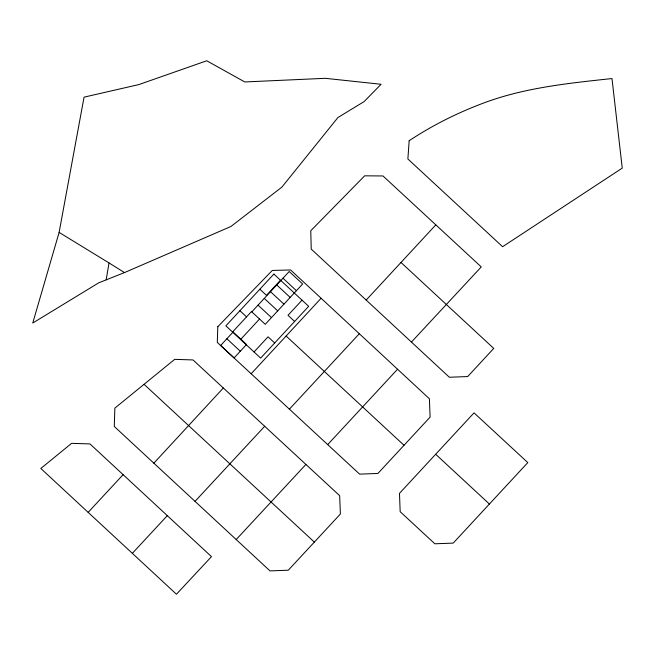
<?xml version="1.0" encoding="UTF-8"?>
<svg xmlns="http://www.w3.org/2000/svg" width="655" height="655" viewBox="0 0 655 655"><rect width="100%" height="100%" fill="white"/><g stroke="black" fill="none" stroke-linecap="round" stroke-linejoin="round"><path stroke-width="0.98" d="M106.167 279.881L109.025 262.933L59.122 232.402L84.053 97.153L138.852 84.585L206.743 60.768L244.773 81.957L325.24 78.313L381.079 84.274L364.139 101.574L337.955 117.507L281.912 187.093L230.961 226.474L124.507 272.578L98.749 282.813L32.75 323.03L59.122 232.402M153.851 463.175L114.281 426.462L114.862 408.122L174.689 359.349L193.02 359.939L339.658 495.679L340.387 514.019L288.306 570.202L270.007 570.898L153.851 463.175L223.322 387.989M232.509 332.011L251.479 311.551L265.25 324.315L302.651 283.967L289.199 271.506L251.807 311.854M280.512 280.225L266.487 295.356L259.847 289.207M233.106 332.028L220.637 345.48L234.089 357.941L246.55 344.489L232.779 331.725M240.844 339.2L259.544 319.026M88.163 512.366L123.115 474.662L89.964 443.918L71.624 443.337L40.815 468.464L176.449 594.232L211.475 556.635L123.115 474.662M254.034 351.956L268.059 336.826L274.691 342.974M302.029 300.17L288.003 315.301L294.635 321.458M251.16 373.759L321.097 298.287M366.178 300.072L435.821 224.853M132.359 553.328L167.279 515.665M195.043 501.353L264.685 426.282M289.412 409.154L359.317 333.714M411.43 342.074L481.261 266.921L383.011 175.966L364.671 175.818L310.757 230.756L311.231 249.096L449.355 377.247L467.695 376.551L493.739 348.411L401.016 262.483M236.193 539.54L305.918 464.428M327.697 444.614L397.569 369.215M435.673 454.267L399.476 493.371L400.172 511.711L434.871 543.797L453.211 543.101L527.807 462.594L474.04 412.863L435.673 454.267L489.408 504.039M109.025 262.933L124.507 272.578M286.112 336.023L404.02 445.285M314.351 542.111L144.059 384.321M282.968 278.228L296.42 290.697M276.738 284.95L290.181 297.419M270.499 291.68L283.951 304.141M264.268 298.402L277.72 310.871M258.037 305.132L271.489 317.593M239.902 310.724L246.534 316.881M226.867 338.75L240.319 351.219M217.804 326.706L217.304 342.434L359.611 474.146L377.943 473.442L430.098 417.12L429.402 398.78L290.632 269.975L272.284 270.45L217.804 326.706M409.162 140.719L407.877 158.985L502.614 246.714L622.25 168.114L611.983 78.551C568.515 83.251 524.377 87.647 483.169 103.195C457.215 112.947 432.292 125.416 409.162 140.719M273.872 274.077L225.877 325.863L260.665 358.105L308.661 306.319L273.872 274.077"/></g></svg>
